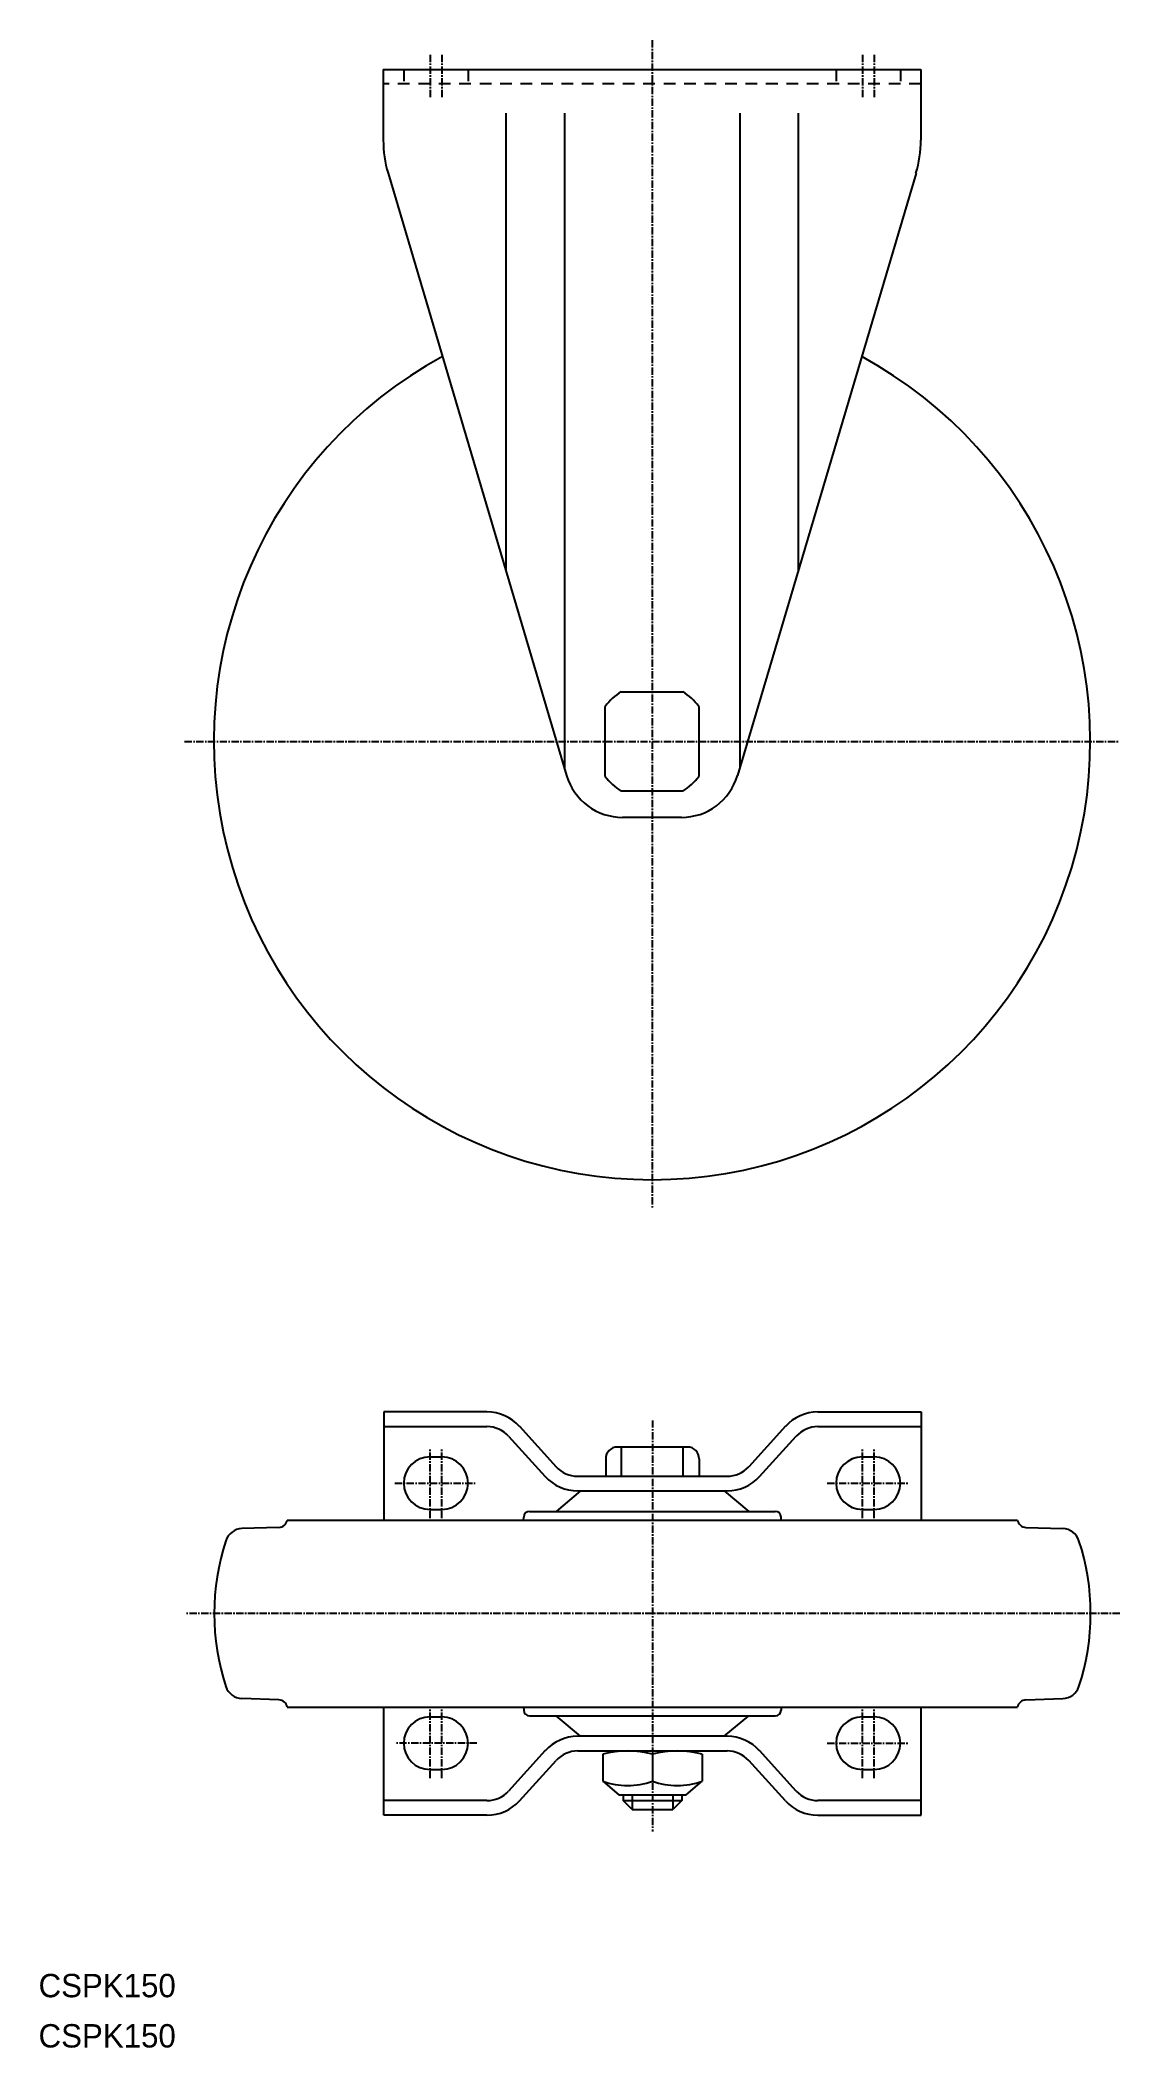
# Model space of a CAD drawing. Extents: x 0 to 185, y 0 to 344.
import ezdxf

# ---------------------------------------------------------------- set-up
doc = ezdxf.new("R2010")
doc.units = 0
doc.linetypes.add('CENTER', pattern=[2, 1.25, -0.25, 0.25, -0.25])
doc.linetypes.add('DASHED', pattern=[3.5, 2, -1.5])
doc.layers.get('0').update_dxf_attribs({"linetype": 'CONTINUOUS'})
doc.layers.add('CENTER', color=1, linetype='CENTER')

msp = doc.modelspace()

# ---------------------------------------------------------------- linework, layer by layer
at = {"color": 7, "linetype": 'CONTINUOUS'}
for p, q in [((59, 338.5), (151, 338.5)), ((59, 338.5), (59, 326.4)), ((151, 338.5), (151, 326.4)), ((80, 331), (80, 252.66)), ((90, 331), (90, 218.93)), ((120, 331), (120, 218.93)), ((130, 331), (130, 252.66)), ((59.82, 320.72), (90.38, 217.66)), ((150.18, 320.72), (119.62, 217.66)), ((99.73, 232), (110.27, 232)), ((97, 217.5), (97, 229.5)), ((113, 229.5), (113, 217.5)), ((110.27, 215), (99.73, 215)), ((110.03, 210.5), (99.97, 210.5)), ((76.75, 108.75), (59.07, 108.75)), ((59.07, 108.75), (59.07, 90.25)), ((133.38, 108.75), (151.07, 108.75)), ((151.07, 108.75), (151.07, 90.25)), ((59.07, 106.25), (76.75, 106.25)), ((80.45, 104.61), (86.73, 97.7)), ((82.3, 106.3), (88.58, 99.39)), ((127.83, 106.3), (121.55, 99.39)), ((123.4, 97.7), (129.68, 104.61)), ((133.38, 106.25), (151.07, 106.25)), ((67, 101.07), (69, 101.07)), ((97.07, 100.75), (97.07, 97.75)), ((111.07, 102.75), (99.07, 102.75)), ((99.8, 97.75), (99.8, 102.75)), ((110.33, 97.75), (110.33, 102.75)), ((113.07, 100.75), (113.07, 97.75)), ((141, 101.07), (143, 101.07)), ((92.28, 97.75), (117.85, 97.75)), ((92.77, 95.25), (88.57, 91.75)), ((92.28, 95.25), (117.85, 95.25)), ((117.37, 95.25), (121.57, 91.75)), ((42.57, 90.25), (167.57, 90.25)), ((67, 92.07), (69, 92.07)), ((83.02, 90.25), (83.04, 90.78)), ((84.04, 91.75), (126.09, 91.75)), ((127.11, 90.25), (127.09, 90.78)), ((141, 92.07), (143, 92.07)), ((41.14, 89.01), (34.81, 88.79)), ((168.99, 89.01), (175.32, 88.79)), ((41.14, 59.49), (34.81, 59.71)), ((168.99, 59.49), (175.32, 59.71)), ((42.57, 58.25), (167.57, 58.25)), ((59.07, 39.75), (59.07, 58.25)), ((67, 56.57), (69, 56.57)), ((83.02, 58.25), (83.04, 57.72)), ((84.04, 56.75), (126.09, 56.75)), ((92.77, 53.25), (88.57, 56.75)), ((117.37, 53.25), (121.57, 56.75)), ((127.11, 58.25), (127.09, 57.72)), ((141, 56.57), (143, 56.57)), ((151.07, 39.75), (151.07, 58.25)), ((117.85, 53.25), (92.28, 53.25)), ((86.73, 50.8), (80.45, 43.89)), ((82.3, 42.2), (88.58, 49.11)), ((92.28, 50.75), (117.85, 50.75)), ((96.57, 50.17), (96.57, 45.6)), ((105.07, 50.17), (105.07, 45.6)), ((113.57, 50.17), (113.57, 45.6)), ((127.83, 42.2), (121.55, 49.11)), ((129.68, 43.89), (123.4, 50.8)), ((67, 47.57), (69, 47.57)), ((96.57, 45.6), (99.32, 43.25)), ((110.82, 43.25), (113.57, 45.6)), ((141, 47.57), (143, 47.57)), ((76.75, 42.25), (59.07, 42.25)), ((99.32, 43.25), (110.82, 43.25)), ((100.07, 43.25), (100.07, 42.25)), ((100.07, 42.25), (110.07, 42.25)), ((101.57, 40.75), (100.07, 42.25)), ((110.07, 42.25), (108.57, 40.75)), ((110.07, 43.25), (110.07, 42.25)), ((151.07, 42.25), (133.38, 42.25)), ((76.75, 39.75), (59.07, 39.75)), ((101.57, 40.75), (108.57, 40.75)), ((133.38, 39.75), (151.07, 39.75))]:
    msp.add_line(p, q, dxfattribs=at)
at = {"color": 3, "linetype": 'DASHED'}
for p, q in [((62.5, 338.5), (62.5, 336)), ((73.5, 338.5), (73.5, 336)), ((136.5, 338.5), (136.5, 336)), ((147.5, 338.5), (147.5, 336)), ((151, 336), (59, 336))]:
    msp.add_line(p, q, dxfattribs=at)
at = {"color": 3, "linetype": 'CONTINUOUS'}
for p, q in [((101.57, 43.25), (101.57, 40.75)), ((108.57, 43.25), (108.57, 40.75))]:
    msp.add_line(p, q, dxfattribs=at)
at = {"color": 7, "linetype": 'CONTINUOUS'}
for centre, radius, start, end in [((79, 326.4), 20, 180, 196.513), ((131, 326.4), 20, 343.487, 0), ((105, 223.5), 75, 118.5802, 61.4198), ((105, 223.5), 10, 121.7883, 143.1301), ((105, 223.5), 10, 36.8699, 58.2117), ((99.97, 220.5), 10, 196.513, 270), ((105, 223.5), 10, 216.8699, 238.2117), ((110.03, 220.5), 10, 270, 343.487), ((105, 223.5), 10, 301.7883, 323.1301), ((76.75, 101.25), 7.5, 42.2737, 90), ((133.38, 101.25), 7.5, 90, 137.7263), ((76.75, 101.25), 5, 42.2737, 90), ((133.38, 101.25), 5, 90, 137.7263), ((67, 96.57), 4.5, 90, 270), ((69, 96.57), 4.5, 270, 90), ((99.07, 100.75), 2, 90, 180), ((111.07, 100.75), 2, 0, 90), ((141, 96.57), 4.5, 90, 270), ((143, 96.57), 4.5, 270, 90), ((92.28, 102.75), 7.5, 222.2737, 270), ((92.28, 102.75), 5, 222.2737, 270), ((117.85, 102.75), 5, 270, 317.7263), ((117.85, 102.75), 7.5, 270, 317.7263), ((41.09, 90.51), 1.5, 272, 349.9195), ((84.04, 90.75), 1, 90, 178.3634), ((126.09, 90.75), 1, 1.6366, 90), ((169.04, 90.51), 1.5, 190.0805, 268), ((70.07, 74.25), 40, 161.82, 198.18), ((34.91, 85.79), 3, 92, 161.82), ((175.22, 85.79), 3, 18.18, 88), ((140.07, 74.25), 40, 341.82, 18.18), ((34.91, 62.71), 3, 198.18, 268), ((41.09, 57.99), 1.5, 10.0805, 88), ((169.04, 57.99), 1.5, 92, 169.9195), ((175.22, 62.71), 3, 272, 341.82), ((67, 52.07), 4.5, 90, 270), ((69, 52.07), 4.5, 270, 90), ((84.04, 57.75), 1, 181.6366, 270), ((126.09, 57.75), 1, 270, 358.3634), ((141, 52.07), 4.5, 90, 270), ((143, 52.07), 4.5, 270, 90), ((92.28, 45.75), 7.5, 90, 137.7263), ((117.85, 45.75), 7.5, 42.2737, 90), ((92.28, 45.75), 5, 90, 137.7263), ((100.82, 34.9), 15.85, 74.4429, 105.5571), ((109.32, 34.9), 15.85, 74.4429, 105.5571), ((117.85, 45.75), 5, 42.2737, 90), ((100.82, 57.11), 12.28, 249.7438, 290.2562), ((109.32, 57.11), 12.28, 249.7438, 290.2562), ((76.75, 47.25), 5, 270, 317.7263), ((76.75, 47.25), 7.5, 270, 317.7263), ((133.38, 47.25), 7.5, 222.2737, 270), ((133.38, 47.25), 5, 222.2737, 270)]:
    msp.add_arc(centre, radius, start, end, dxfattribs=at)
at = {"layer": 'CENTER', "color": 1, "linetype": 'CENTER'}
for p, q in [((67, 341), (67, 333.7)), ((69, 341), (69, 333.7)), ((105, 343.5), (105, 143.5)), ((141, 341), (141, 333.7)), ((143, 341), (143, 333.7)), ((25, 223.5), (185, 223.5)), ((105.07, 107.32), (105.07, 36.97)), ((67, 90.57), (67, 102.57)), ((69, 90.57), (69, 102.57)), ((141, 90.57), (141, 102.57)), ((143, 90.57), (143, 102.57)), ((61, 96.57), (75, 96.57)), ((135, 96.57), (149, 96.57)), ((185.07, 74.25), (25.07, 74.25)), ((67, 46.07), (67, 58.07)), ((69, 46.07), (69, 58.07)), ((141, 46.07), (141, 58.07)), ((143, 46.07), (143, 58.07)), ((75, 52.07), (61, 52.07)), ((135, 52.07), (149, 52.07))]:
    msp.add_line(p, q, dxfattribs=at)

# ---------------------------------------------------------------- texts
at = {"color": 7, "linetype": 'CONTINUOUS'}
for p in [(0, 8.6), (0, 0)]:
    msp.add_text('CSPK150', height=4, dxfattribs=at).set_placement(p)

doc.saveas('drawing.dxf')
